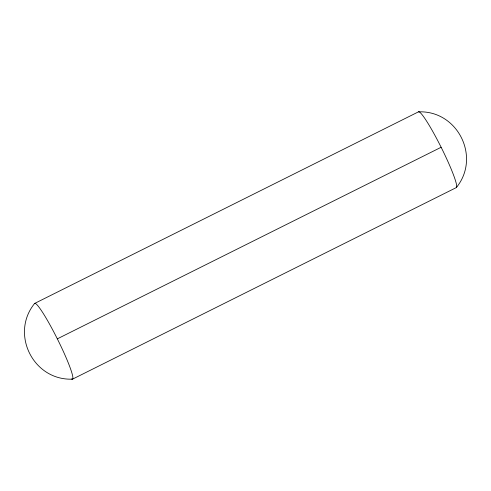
<?xml version="1.0" encoding="UTF-8"?>
<svg xmlns="http://www.w3.org/2000/svg" width="491" height="491" viewBox="0 0 491 491"><rect width="100%" height="100%" fill="white"/><g stroke="black" fill="none" stroke-linecap="round" stroke-linejoin="round"><path stroke-width="0.74" d="M34.64 303.438C9.881 333.843 33.32 380.795 72.551 379.144L456.36 187.562C481.119 157.157 457.68 110.205 418.449 111.856L34.64 303.438A42.336 4.425 63.5 0 1 58.963 342.159A42.336 4.425 63.5 0 1 71.612 378.991M57.324 338.851L441.133 147.269A42.336 4.425 63.5 0 1 456.36 187.562M418.449 111.856A42.336 4.425 63.5 0 1 441.133 147.269"/></g></svg>
